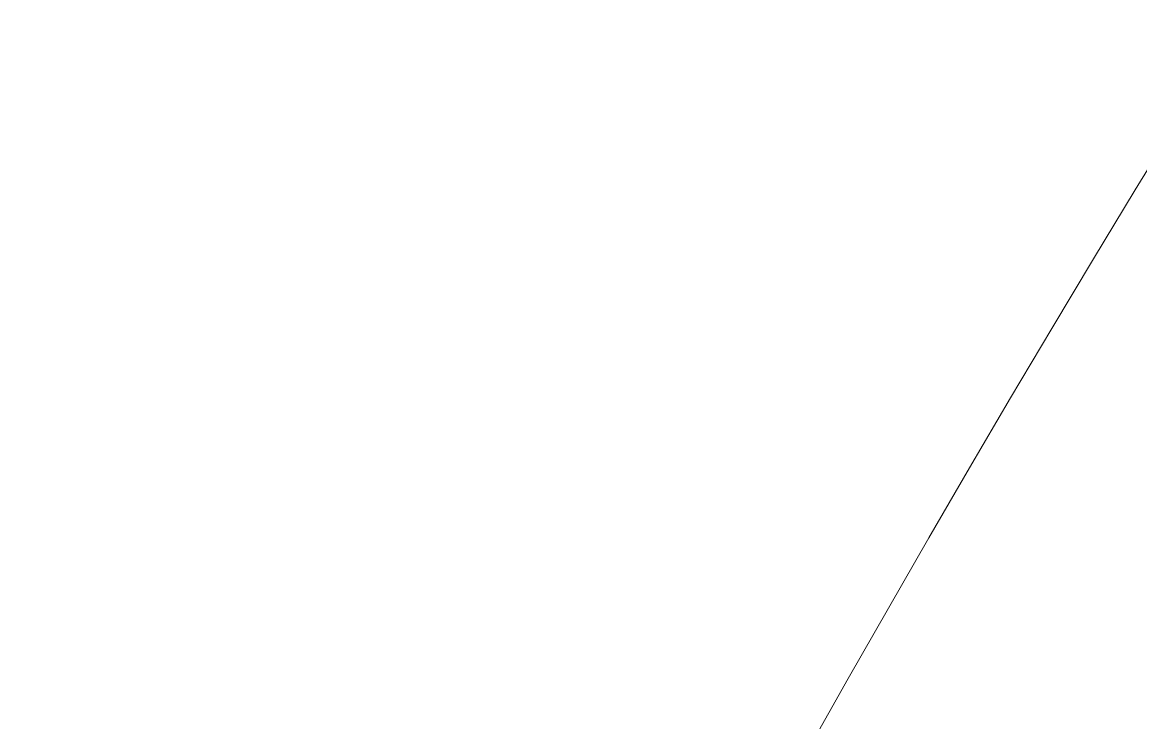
# Model space of a CAD drawing. Extents: x -2749 to 23780, y -1311 to 8245.
# Drawn here: x 9728.1 to 9793.3, y 347.3 to 388.2 of the extents above; entities that cross this region are included whole.
import ezdxf

# ---------------------------------------------------------------- set-up
doc = ezdxf.new("R2010")
doc.units = 0
doc.header["$MEASUREMENT"] = 0
doc.linetypes.add('DOT2', pattern=[0.125, 0, -0.125])
doc.linetypes.add('HIDDEN', pattern=[0.375, 0.25, -0.125])
for name, color, linetype, lineweight in [('06D', 9, 'Continuous', 9), ('20', 9, 'DOT2', 9), ('40', 9, 'Continuous', 9), ('40B', 9, 'Continuous', 9)]:
    doc.layers.add(name, color=color, linetype=linetype, lineweight=lineweight)

# ---------------------------------------------------------------- blocks, each defined once
blk = doc.blocks.new('1.KAT PLANI')
at = {"layer": '20', "linetype": 'HIDDEN', "lineweight": 0}
blk.add_lwpolyline([(9468.151, 347.655, -0.306499), (10707.5, 1186.143, -0.306499)], format="xyb", dxfattribs=at)
at = {"layer": '40'}
blk.add_arc((10707.5, -149.027), 1144.786, 90, 155.569081, dxfattribs=at)
at = {"layer": '40B'}
for points in [[(7107.5, 770.105, -0.130102), (10006.371, 1883.895), (9994.676, 1990.755, -0.029312), (10727.442, 2027.573), (10727.5, 916.432, 0.271408), (9762.5, 325), (7107.5, 325)], [(10727.5, 916.432), (10727.5, 325), (9762.5, 325, -0.271408), (10727.5, 916.432)], [(10727.5, 916.432), (10727.5, 325), (9762.5, 325, -0.271408), (10727.5, 916.432)]]:
    blk.add_lwpolyline(points, format="xyb", close=True, dxfattribs=at)

msp = doc.modelspace()

# ---------------------------------------------------------------- linework, layer by layer
at = {"layer": '20', "linetype": 'HIDDEN'}
msp.add_arc((10707.5, -149.027), 1144.786, 90, 155.569081, dxfattribs=at)

# ---------------------------------------------------------------- block references
at = {"layer": '06D'}
msp.add_blockref('1.KAT PLANI', (0, 0), dxfattribs=at)

doc.saveas('drawing.dxf')
